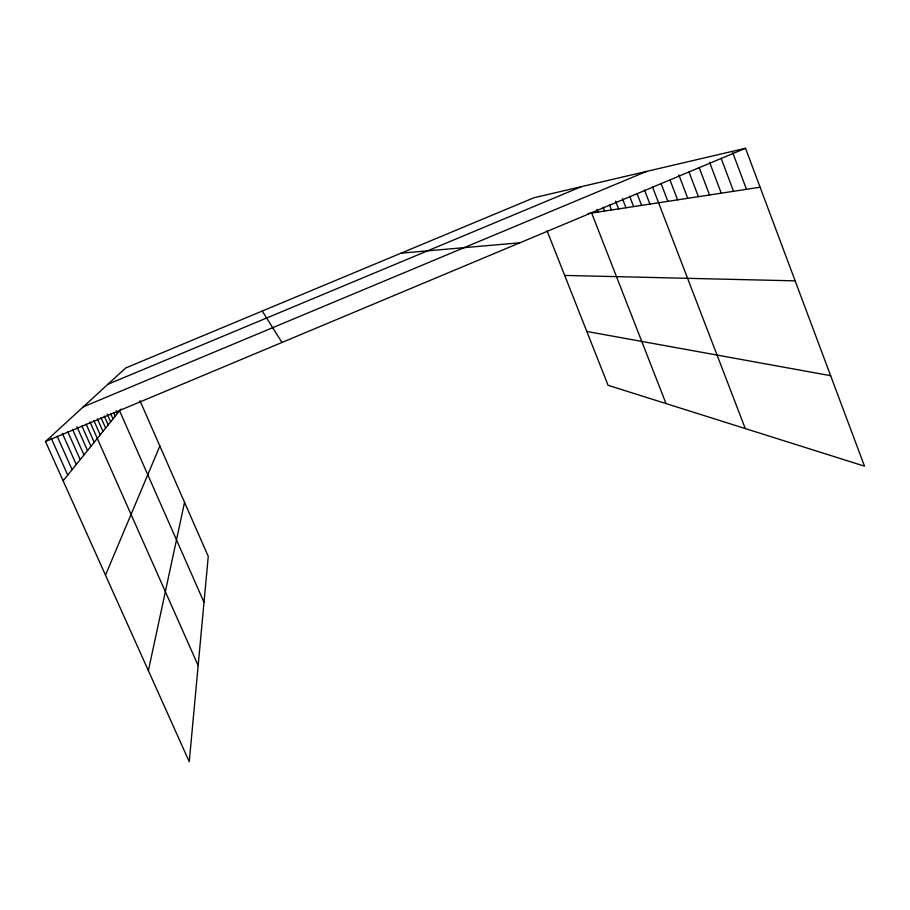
<?xml version="1.0" encoding="UTF-8"?>
<svg xmlns="http://www.w3.org/2000/svg" width="910" height="910" viewBox="0 0 910 910"><rect width="100%" height="100%" fill="white"/><g stroke="black" fill="none" stroke-linecap="round" stroke-linejoin="round"><path stroke-width="1.36" d="M148.375 670.647L184.548 502.343M105.492 575.143L159.853 446.048M63.131 480.787L120.939 409.102M139.958 400.696L208.265 556.419L189.257 761.727L45.5 441.521L125.625 368.004L533.999 197.732L745.529 148.273L864.5 466.17L608.085 385.305L547.126 230.981M45.5 441.521L745.529 148.273M107.892 384.27L581.353 186.664M83.288 406.838L646.544 171.421M587.951 213.588L760.112 187.221M401.06 253.162L519.906 242.788M564.689 275.423L795.147 280.86M586.825 331.456L830.637 375.682M262.228 311.038L281.952 342.467M62.346 433.376L76.258 464.498M57.159 436.254L72.117 469.651M51.176 438.108L67.738 475.065M81.9 425.994L90.932 446.298M76.941 426.767L87.531 450.53M72.527 429.349L83.959 454.954M67.772 431.772L80.205 459.607M101.055 417.758L105.628 428.087M97.37 418.771L102.966 431.385M93.912 420.659L100.191 434.821M90.01 421.99L198.164 665.54M86.154 424.197L94.196 442.26M119.574 410.785L204.011 602.306M116.332 410.831L117.458 413.402M113.613 412.366L115.274 416.12M110.747 413.845L112.999 418.941M107.198 414.084L110.633 421.876M104.263 416.063L108.176 424.913M591.648 213.031L666.029 403.585M609.507 204.932L611.474 209.994M603.114 207.139L604.627 211.04M597.028 209.493L598.018 212.053M629.674 196.332L633.644 206.593M622.406 198.562L625.966 207.764M615.592 201.167L618.584 208.902M644.508 190.031L649.922 204.102M637.08 193.602L641.618 205.376M661.001 183.399L667.883 201.349M652.561 187.096L745.267 428.564M678.917 175.095L687.755 198.312M670.079 180.203L677.597 199.859M699.187 167.622L709.561 194.968M688.87 171.592L698.402 196.674M721.118 158.294L733.551 191.293M709.584 162.287L721.255 193.182M732.732 152.687L746.484 189.314"/></g></svg>
